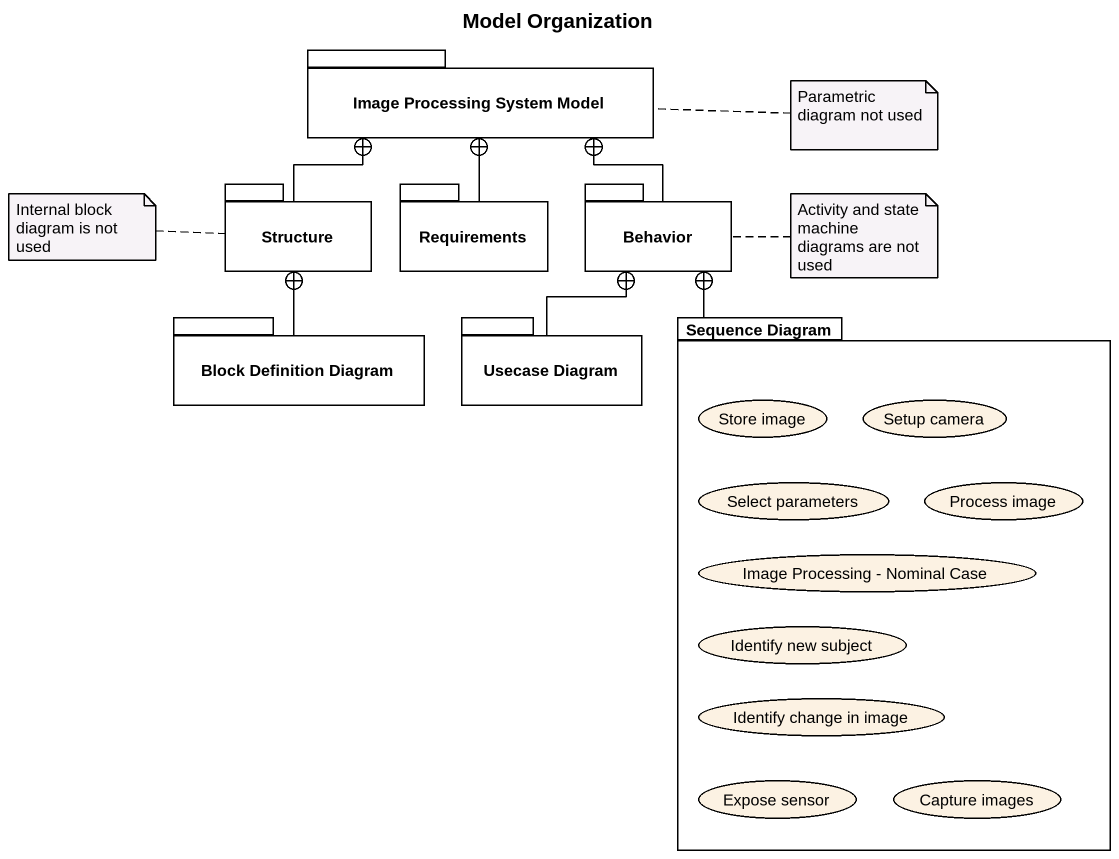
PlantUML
@startuml
title Model Organization
package "Image Processing System Model" as Image_Processing_System {
}
package Structure {
}
package Requirements {
}
package Behavior {
}
package "Block Definition Diagram" as Block_Definition_Diagram {
}
package "Usecase Diagram" as Usecase_Diagram {
}
package "Sequence Diagram" as Sequence_Diagram {
  usecase "Store image" as Store_image
  usecase "Setup camera" as Setup_camera
  usecase "Select parameters" as Select_parameters
  usecase "Process image" as Process_image
  usecase "Image Processing - Nominal Case" as Image_Processing_Nominal
  usecase "Identify new subject" as Identify_new_subject
  usecase "Identify change in image" as Identify_change_in_image
  usecase "Expose sensor" as Expose_sensor
  usecase "Capture images" as Capture_images
}
Structure -up-+ Image_Processing_System
Requirements -up-+ Image_Processing_System
Behavior -up-+ Image_Processing_System
Block_Definition_Diagram -up-+ Structure
Usecase_Diagram -up-+ Behavior
Sequence_Diagram -up-+ Behavior
note right of Image_Processing_System : Parametric diagram not used
note left of Structure : Internal block diagram is not used
note right of Behavior : Activity and state machine diagrams are not used
@enduml
